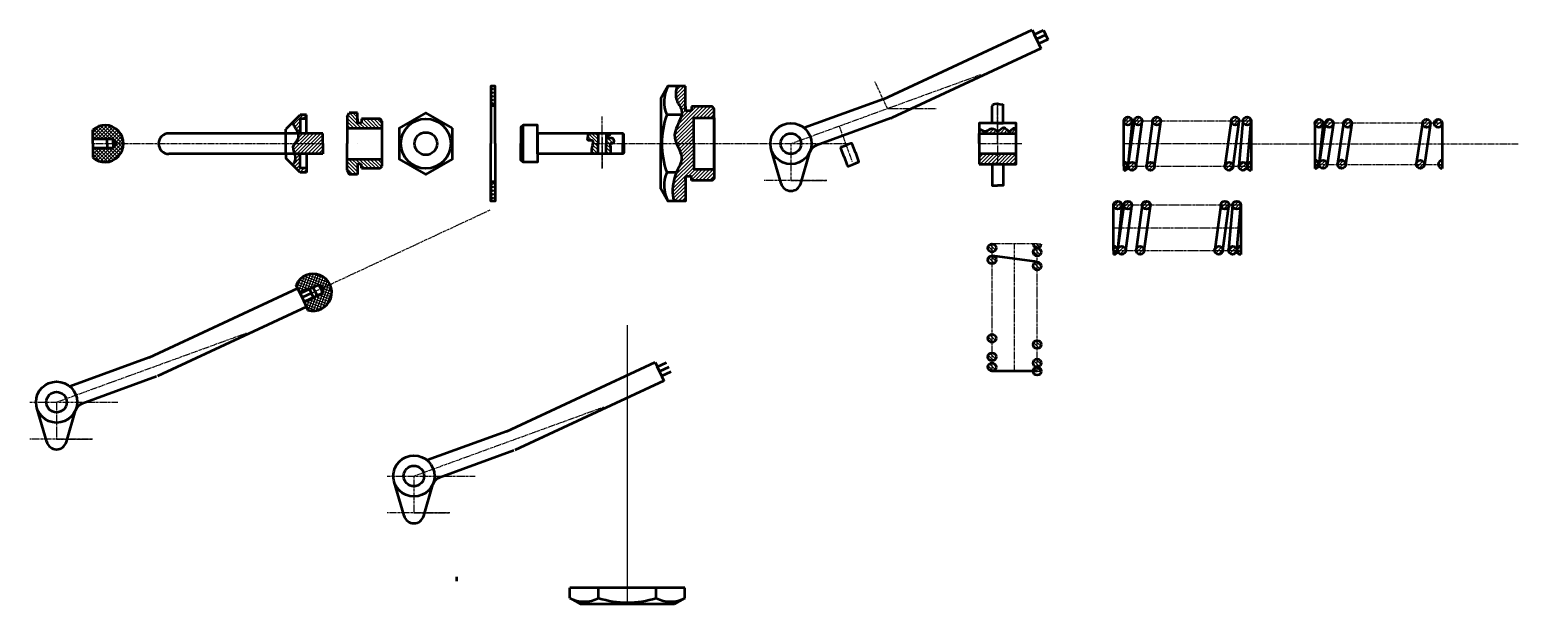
# Model space of a CAD drawing. Header units: inches. Extents: x 67 to 110576, y -3 to 1572927.
# Drawn here: x 55002 to 55727, y 786298 to 786578 of the extents above; entities that cross this region are included whole.
import ezdxf

# ---------------------------------------------------------------- set-up
doc = ezdxf.new("R2010")
doc.units = ezdxf.units.IN
doc.header["$MEASUREMENT"] = 0
doc.linetypes.add('AM_ISO08W050', pattern=[18, 12, -1.5, 3, -1.5])
doc.linetypes.add('CENTER', pattern=[2, 1.25, -0.25, 0.25, -0.25])
for name, color, linetype, lineweight in [('AM_7', 142, 'AM_ISO08W050', 25), ('粗·实线', 7, 'Continuous', 50), ('粗实线', 250, 'Continuous', 50)]:
    doc.layers.add(name, color=color, linetype=linetype, lineweight=lineweight)
doc.layers.add('点画线', color=180, linetype='CENTER')
doc.layers.add('细实线', color=7, linetype='Continuous')

msp = doc.modelspace()

# ---------------------------------------------------------------- hatches: boundary and pattern name
at = {"layer": '细实线', "transparency": 33554651}
h = msp.add_hatch(dxfattribs=at)
h.set_pattern_fill('ANSI37', color=256, scale=10, angle=90)
h.set_pattern_definition([(135, (54526.1987, 786280.5672), (-0.8838835, -0.8838835), []), (225, (54526.1987, 786280.5672), (0.8838835, -0.8838835), [])])
h.paths.add_polyline_path([(55228.9087, 786504.192), (55226.9087, 786504.192), (55226.9087, 786494.692), (55228.9087, 786494.692)])
h.paths.add_polyline_path([(55228.9087, 786550.692), (55226.9087, 786550.692), (55226.9087, 786541.192), (55228.9087, 786541.192)])
at = {"layer": '细实线'}
h = msp.add_hatch(dxfattribs=at)
h.set_pattern_fill('ANSI31', color=256, scale=10)
edge = h.paths.add_edge_path()
edge.add_line((55335.6047, 786539.692), (55334.6047, 786540.692))
edge.add_line((55334.6047, 786540.692), (55324.6047, 786540.692))
edge.add_line((55324.6047, 786540.692), (55324.6047, 786538.692))
edge.add_line((55324.6047, 786538.692), (55322.3547, 786538.692))
edge.add_line((55322.3547, 786538.692), (55321.6047, 786538.692))
edge.add_line((55321.6047, 786538.692), (55321.6047, 786540.692))
edge.add_line((55321.6047, 786540.692), (55321.6047, 786543.692))
edge.add_line((55321.6047, 786543.692), (55321.6047, 786550.692))
edge.add_line((55321.6047, 786550.692), (55317.3367, 786550.692))
edge.add_spline(control_points=[(55317.3367, 786550.692), (55316.9497, 786548.353), (55316.2527, 786544.1403), (55319.95, 786539.9014), (55319.8822, 786537.4703), (55319.7298, 786536.692)], knot_values=[0, 0, 0, 0, 6.8030782, 12.25264253, 14.76058991, 14.76058991, 14.76058991, 14.76058991], degree=3, periodic=0)
edge.add_spline(control_points=[(55319.7298, 786536.692), (55319.1206, 786533.581), (55315.276, 786528.8797), (55316.7128, 786524.0857), (55317.2766, 786522.692)], knot_values=[14.76058991, 14.76058991, 14.76058991, 14.76058991, 24.7845476, 29.01883773, 29.01883773, 29.01883773, 29.01883773], degree=3, periodic=0)
edge.add_line((55317.2766, 786522.692), (55321.6047, 786522.692))
edge.add_line((55321.6047, 786522.692), (55325.6047, 786522.692))
edge.add_line((55325.6047, 786522.692), (55325.6047, 786535.192))
edge.add_line((55325.6047, 786535.192), (55335.6047, 786535.192))
edge.add_line((55335.6047, 786535.192), (55335.6047, 786539.692))
edge = h.paths.add_edge_path()
edge.add_line((55325.6047, 786522.692), (55321.6047, 786522.692))
edge.add_line((55321.6047, 786522.692), (55317.2766, 786522.692))
edge.add_spline(control_points=[(55317.2766, 786522.692), (55318.2211, 786520.3572), (55321.1525, 786515.3939), (55318.4451, 786511.7088), (55317.1719, 786508.692)], knot_values=[29.01883773, 29.01883773, 29.01883773, 29.01883773, 36.111992, 44.65934261, 44.65934261, 44.65934261, 44.65934261], degree=3, periodic=0)
edge.add_spline(control_points=[(55317.1719, 786508.692), (55316.7639, 786507.7252), (55315.0843, 786503.0802), (55314.9773, 786495.6341), (55316.4047, 786494.692)], knot_values=[44.65934261, 44.65934261, 44.65934261, 44.65934261, 47.39830751, 56.55261833, 56.55261833, 56.55261833, 56.55261833], degree=3, periodic=0)
edge.add_line((55316.4047, 786494.692), (55321.6047, 786494.692))
edge.add_line((55321.6047, 786494.692), (55321.6047, 786506.692))
edge.add_line((55321.6047, 786506.692), (55324.6047, 786506.692))
edge.add_line((55324.6047, 786506.692), (55324.6047, 786504.692))
edge.add_line((55324.6047, 786504.692), (55334.6047, 786504.692))
edge.add_line((55334.6047, 786504.692), (55335.6047, 786505.692))
edge.add_line((55335.6047, 786505.692), (55335.6047, 786510.192))
edge.add_line((55335.6047, 786510.192), (55325.6047, 786510.192))
edge.add_line((55325.6047, 786510.192), (55325.6047, 786522.692))
h = msp.add_hatch(dxfattribs=at)
h.set_pattern_fill('ANSI37', color=256, scale=10)
h.paths.add_polyline_path([(55039.1444, 786531.692, 0.18511819), (55033.1279, 786529.3854), (55033.1382, 786525.192), (55039.1444, 786525.192)])
h.paths.add_polyline_path([(55039.1444, 786525.192), (55033.1382, 786525.192), (55033.1389, 786524.907), (55039.1444, 786524.907)])
h.paths.add_polyline_path([(55040.1444, 786525.192), (55039.1444, 786525.192), (55039.1444, 786524.907), (55040.1444, 786524.907)], flags=17)
h.paths.add_polyline_path([(55039.1444, 786531.692), (55039.1444, 786525.192), (55040.1444, 786525.192), (55040.1444, 786524.907), (55043.1444, 786524.907), (55044.4232, 786522.692), (55048.1444, 786522.692, 0.41421356)])
h.paths.add_polyline_path([(55048.1444, 786522.692), (55044.4232, 786522.692), (55043.1444, 786520.477), (55040.1444, 786520.477), (55040.1444, 786520.192), (55039.1444, 786520.192), (55039.1444, 786513.692, 0.41421356)])
h.paths.add_polyline_path([(55039.1444, 786520.477), (55033.1324, 786520.477), (55033.1308, 786520.192), (55039.1444, 786520.192)])
h.paths.add_polyline_path([(55040.1444, 786520.477), (55039.1444, 786520.477), (55039.1444, 786520.192), (55040.1444, 786520.192)], flags=17)
h.paths.add_polyline_path([(55039.1444, 786520.192), (55033.1308, 786520.192), (55033.1082, 786516.0163, 0.18588194), (55039.1444, 786513.692)])
h = msp.add_hatch(dxfattribs=at)
h.set_pattern_fill('ANSI31', color=256, scale=10)
edge = h.paths.add_edge_path()
edge.add_line((55145.1557, 786527.692), (55133.1501, 786527.692))
edge.add_spline(control_points=[(55133.1501, 786527.692), (55133.3733, 786526.986), (55133.5162, 786525.2846), (55132.0442, 786523.6904), (55131.4083, 786522.692)], knot_values=[10.97700843, 10.97700843, 10.97700843, 10.97700843, 13.24422875, 16.6665404, 16.6665404, 16.6665404, 16.6665404], degree=3, periodic=0)
edge.add_line((55131.4083, 786522.692), (55134.1557, 786522.692))
edge.add_line((55134.1557, 786522.692), (55145.1557, 786522.692))
edge.add_line((55145.1557, 786522.692), (55145.1557, 786527.692))
edge = h.paths.add_edge_path()
edge.add_line((55145.1557, 786522.692), (55134.1557, 786522.692))
edge.add_line((55134.1557, 786522.692), (55131.4083, 786522.692))
edge.add_spline(control_points=[(55131.4083, 786522.692), (55131.0898, 786522.192), (55130.3032, 786520.6246), (55131.097, 786518.8707), (55131.491, 786517.692)], knot_values=[5.70903276, 5.70903276, 5.70903276, 5.70903276, 7.4227327, 10.97700843, 10.97700843, 10.97700843, 10.97700843], degree=3, periodic=0)
edge.add_line((55131.491, 786517.692), (55145.1557, 786517.692))
edge.add_line((55145.1557, 786517.692), (55145.1557, 786522.692))
edge = h.paths.add_edge_path()
edge.add_line((55134.1557, 786534.692), (55137.1557, 786534.692))
edge.add_line((55137.1557, 786534.692), (55137.1557, 786536.692))
edge.add_line((55137.1557, 786536.692), (55134.1557, 786536.692))
edge.add_line((55134.1557, 786536.692), (55130.7284, 786533.3233))
edge.add_spline(control_points=[(55130.7284, 786533.3233), (55130.2887, 786532.6899), (55131.7327, 786530.5141), (55132.8575, 786528.6145), (55133.1485, 786527.6971)], knot_values=[16.67207889, 16.67207889, 16.67207889, 16.67207889, 19.52769209, 22.47323807, 22.47323807, 22.47323807, 22.47323807], degree=3, periodic=0)
edge.add_line((55133.1485, 786527.6971), (55134.1557, 786527.6958))
edge.add_line((55134.1557, 786527.6958), (55134.1557, 786534.692))
edge = h.paths.add_edge_path()
edge.add_line((55134.1557, 786517.692), (55131.491, 786517.692))
edge.add_spline(control_points=[(55131.491, 786517.692), (55131.6937, 786517.0858), (55132.2098, 786515.1961), (55131.2186, 786513.437), (55130.5448, 786512.2411)], knot_values=[0, 0, 0, 0, 1.82784704, 5.70903276, 5.70903276, 5.70903276, 5.70903276], degree=3, periodic=0)
edge.add_line((55130.5448, 786512.2411), (55134.1557, 786508.692))
edge.add_line((55134.1557, 786508.692), (55137.1557, 786508.692))
edge.add_line((55137.1557, 786508.692), (55137.1557, 786510.692))
edge.add_line((55137.1557, 786510.692), (55134.1557, 786510.692))
edge.add_line((55134.1557, 786510.692), (55134.1557, 786517.692))
at = {"layer": '细实线', "transparency": 33554651}
h = msp.add_hatch(dxfattribs=at)
h.set_pattern_fill('ANSI31', color=256, scale=10, angle=90)
h.paths.add_polyline_path([(55162.0148, 786512.7016), (55164.0148, 786512.7016), (55164.0148, 786510.7016), (55173.0148, 786510.7016), (55174.0148, 786511.7016), (55174.0148, 786515.2072), (55157.0148, 786515.2072), (55157.0148, 786509.7072), (55158.0148, 786507.7072), (55162.0148, 786507.7072)])
h.paths.add_polyline_path([(55174.0148, 786533.692), (55173.0148, 786534.692), (55164.0148, 786534.692), (55164.0148, 786532.692), (55162.0148, 786532.692), (55162.0148, 786534.692), (55162.0148, 786537.692), (55158.0148, 786537.692), (55157.0148, 786535.692), (55157.0148, 786530.1768), (55174.0148, 786530.1768)])
at = {"layer": '细实线'}
h = msp.add_hatch(dxfattribs=at)
h.set_pattern_fill('ANSI31', color=256, scale=10)
edge = h.paths.add_edge_path()
edge.add_spline(control_points=[(55473.5306, 786528.9895), (55472.6114, 786529.0467), (55470.7227, 786531.1191), (55467.9855, 786527.8484), (55465.8012, 786529.1839), (55464.5306, 786529.9608)], knot_values=[0, 0, 0, 0, 2.9814252, 5.7685836, 9.64476428, 9.64476428, 9.64476428, 9.64476428], degree=3, periodic=0)
edge.add_line((55464.5306, 786529.9608), (55464.5306, 786527.692))
edge.add_line((55464.5306, 786527.692), (55473.5306, 786527.692))
edge.add_line((55473.5306, 786527.692), (55473.5306, 786528.9895))
edge = h.paths.add_edge_path()
edge.add_spline(control_points=[(55482.5306, 786530.0621), (55482.1357, 786530.3135), (55480.6975, 786530.264), (55479.112, 786527.4608), (55476.5604, 786532.2178), (55474.6695, 786529.0196), (55473.6098, 786528.9846), (55473.5306, 786528.9895)], knot_values=[9.64476428, 9.64476428, 9.64476428, 9.64476428, 11.06098708, 13.31075441, 16.59881891, 19.79757924, 20.05427919, 20.05427919, 20.05427919, 20.05427919], degree=3, periodic=0)
edge.add_line((55473.5306, 786528.9895), (55473.5306, 786527.692))
edge.add_line((55473.5306, 786527.692), (55482.5306, 786527.692))
edge.add_line((55482.5306, 786527.692), (55482.5306, 786530.0621))
h.paths.add_polyline_path([(55473.5306, 786517.692), (55464.5306, 786517.692), (55464.5306, 786512.692), (55473.5306, 786512.692)])
h.paths.add_polyline_path([(55482.5306, 786517.692), (55473.5306, 786517.692), (55473.5306, 786512.692), (55476.1812, 786512.692), (55482.5306, 786512.692)])
h = msp.add_hatch(dxfattribs=at)
h.set_pattern_fill('ANSI31', color=256, scale=10)
edge = h.paths.add_edge_path()
edge.add_spline(control_points=[(55473.5306, 786528.9895), (55472.6114, 786529.0467), (55470.7227, 786531.1191), (55467.9855, 786527.8484), (55465.8012, 786529.1839), (55464.5306, 786529.9608)], knot_values=[0, 0, 0, 0, 2.9814252, 5.7685836, 9.64476428, 9.64476428, 9.64476428, 9.64476428], degree=3, periodic=0)
edge.add_line((55464.5306, 786529.9608), (55464.5306, 786527.692))
edge.add_line((55464.5306, 786527.692), (55473.5306, 786527.692))
edge.add_line((55473.5306, 786527.692), (55473.5306, 786528.9895))
edge = h.paths.add_edge_path()
edge.add_spline(control_points=[(55482.5306, 786530.0621), (55482.1357, 786530.3135), (55480.6975, 786530.264), (55479.112, 786527.4608), (55476.5604, 786532.2178), (55474.6695, 786529.0196), (55473.6098, 786528.9846), (55473.5306, 786528.9895)], knot_values=[9.64476428, 9.64476428, 9.64476428, 9.64476428, 11.06098708, 13.31075441, 16.59881891, 19.79757924, 20.05427919, 20.05427919, 20.05427919, 20.05427919], degree=3, periodic=0)
edge.add_line((55473.5306, 786528.9895), (55473.5306, 786527.692))
edge.add_line((55473.5306, 786527.692), (55482.5306, 786527.692))
edge.add_line((55482.5306, 786527.692), (55482.5306, 786530.0621))
h.paths.add_polyline_path([(55482.5306, 786517.692), (55473.5306, 786517.692), (55473.5306, 786512.692), (55482.5306, 786512.692)])
h.paths.add_polyline_path([(55473.5306, 786517.692), (55464.5306, 786517.692), (55464.5306, 786512.692), (55473.5306, 786512.692)])
h = msp.add_hatch(dxfattribs=at)
h.set_pattern_fill('ANSI31', color=256, scale=10)
h.paths.add_polyline_path([(55534.9266, 786533.692), (55538.9266, 786533.692, 1)])
h.paths.add_polyline_path([(55538.8941, 786533.3328), (55538.9266, 786533.692), (55534.9266, 786533.692, 0.91355287)])
h.paths.add_polyline_path([(55539.9266, 786533.692), (55543.9266, 786533.692, 1)])
h.paths.add_polyline_path([(55543.9266, 786533.692), (55539.9266, 786533.692, 1)])
h.paths.add_polyline_path([(55534.9266, 786513.692), (55534.9266, 786511.692), (55536.9266, 786511.692, 0.41421356)])
h.paths.add_polyline_path([(55536.9266, 786511.692), (55534.9266, 786511.692), (55534.9266, 786509.692, 0.41421356)])
h.paths.add_polyline_path([(55536.9674, 786512.0512), (55536.9348, 786511.692), (55540.9348, 786511.692, 0.91355287)])
h.paths.add_polyline_path([(55540.9348, 786511.692), (55536.9348, 786511.692, 1)])
h.paths.add_polyline_path([(55545.9348, 786511.692), (55549.9348, 786511.692, 1)])
h.paths.add_polyline_path([(55549.9348, 786511.692), (55545.9348, 786511.692, 1)])
h.paths.add_polyline_path([(55552.9266, 786533.692), (55548.9266, 786533.692, 1)])
h.paths.add_polyline_path([(55548.9266, 786533.692), (55552.9266, 786533.692, 1)])
h.paths.add_polyline_path([(55587.1503, 786533.692), (55591.1503, 786533.692, 1)])
h.paths.add_polyline_path([(55591.1503, 786533.692), (55587.1503, 786533.692, 1)])
h.paths.add_polyline_path([(55584.1585, 786511.692), (55588.1585, 786511.692, 1)])
h.paths.add_polyline_path([(55588.1585, 786511.692), (55584.1585, 786511.692, 1)])
h.paths.add_polyline_path([(55594.9266, 786511.692), (55590.9266, 786511.692, 1)])
h.paths.add_polyline_path([(55590.9266, 786511.692), (55594.9266, 786511.692, 1)])
h.paths.add_polyline_path([(55596.9266, 786511.692), (55594.9266, 786511.692, 0.41421356), (55596.9266, 786509.692)])
h.paths.add_polyline_path([(55596.9266, 786513.692, 0.36183793), (55594.9597, 786512.0541), (55594.9266, 786511.692), (55596.9266, 786511.692)])
h.paths.add_polyline_path([(55596.9266, 786533.692), (55592.9266, 786533.692, 1)])
h.paths.add_polyline_path([(55592.9266, 786533.692), (55596.9266, 786533.692, 1)])
h = msp.add_hatch(dxfattribs=at)
h.set_pattern_fill('ANSI31', color=256, scale=10)
h.paths.add_polyline_path([(55627.923, 786532.6011), (55631.923, 786532.6011, 1)])
h.paths.add_polyline_path([(55631.8837, 786532.2069), (55631.923, 786532.6011), (55627.923, 786532.6011, 0.9054324)])
h.paths.add_polyline_path([(55627.923, 786514.6011), (55627.923, 786512.6011), (55629.923, 786512.6011, 0.41421356)])
h.paths.add_polyline_path([(55629.923, 786512.6011), (55627.923, 786512.6011), (55627.923, 786510.6011, 0.41421356)])
h.paths.add_polyline_path([(55633.923, 786512.6011), (55629.9328, 786512.6011), (55629.9247, 786512.5188, 0.9796391)])
h.paths.add_polyline_path([(55629.98, 786513.0755), (55629.9328, 786512.6011), (55633.923, 786512.6011, 0.88688808)])
h.paths.add_polyline_path([(55632.923, 786532.6011), (55636.923, 786532.6011, 1)])
h.paths.add_polyline_path([(55636.8362, 786532.0184), (55636.923, 786532.6011), (55632.923, 786532.6011, 0.86212692)])
h.paths.add_polyline_path([(55641.923, 786532.6011), (55645.923, 786532.6011, 1)])
h.paths.add_polyline_path([(55645.8362, 786532.0184), (55645.923, 786532.6011), (55641.923, 786532.6011, 0.86212692)])
h.paths.add_polyline_path([(55638.923, 786512.6011), (55642.923, 786512.6011, 1)])
h.paths.add_polyline_path([(55642.923, 786512.6011), (55638.923, 786512.6011, 1)])
h.paths.add_polyline_path([(55677.2552, 786512.6011), (55681.2552, 786512.6011, 1)])
h.paths.add_polyline_path([(55681.2552, 786512.6011), (55677.2552, 786512.6011, 1)])
h.paths.add_polyline_path([(55680.2552, 786532.6011), (55684.2552, 786532.6011, 1)])
h.paths.add_polyline_path([(55684.1684, 786532.0184), (55684.2552, 786532.6011), (55680.2552, 786532.6011, 0.86212692)])
h.paths.add_polyline_path([(55685.923, 786532.6011), (55689.923, 786532.6011, 1)])
h.paths.add_polyline_path([(55689.923, 786532.6011), (55685.923, 786532.6011, 1)])
h.paths.add_polyline_path([(55689.923, 786514.6011, 0.41421356), (55687.923, 786512.6011), (55689.923, 786512.6011)])
h.paths.add_polyline_path([(55689.923, 786512.6011), (55687.923, 786512.6011, 0.41421356), (55689.923, 786510.6011)])
at = {"layer": '细实线', "transparency": 33554651}
h = msp.add_hatch(dxfattribs=at)
h.set_pattern_fill('ANSI31', color=256, scale=10, angle=90)
h.set_pattern_definition([(135, (54526.1987, 786280.5672), (-0.8838835, -0.8838835), [])])
edge = h.paths.add_edge_path()
edge.add_line((55279.0513, 786527.692), (55274.342, 786527.692))
edge.add_spline(control_points=[(55274.342, 786527.692), (55274.3281, 786526.5346), (55273.0801, 786523.5295), (55276.6841, 786524.7168), (55276.7203, 786523.4798), (55276.5922, 786522.692)], knot_values=[4.5907639, 4.5907639, 4.5907639, 4.5907639, 8.02116596, 9.8620475, 11.84088154, 11.84088154, 11.84088154, 11.84088154], degree=3, periodic=0)
edge.add_line((55276.5922, 786522.692), (55279.0513, 786522.692))
edge.add_line((55279.0513, 786522.692), (55279.0513, 786527.692))
edge = h.paths.add_edge_path()
edge.add_line((55279.0513, 786522.692), (55276.5922, 786522.692))
edge.add_spline(control_points=[(55276.5922, 786522.692), (55276.4896, 786522.0614), (55275.9193, 786519.9609), (55276.0786, 786518.5899), (55276.1829, 786517.692)], knot_values=[0, 0, 0, 0, 1.58390479, 4.5907639, 4.5907639, 4.5907639, 4.5907639], degree=3, periodic=0)
edge.add_line((55276.1829, 786517.692), (55279.0513, 786517.692))
edge.add_line((55279.0513, 786517.692), (55279.0513, 786522.692))
edge = h.paths.add_edge_path()
edge.add_spline(control_points=[(55285.2367, 786517.692), (55285.2206, 786518.3258), (55285.1911, 786519.4843), (55285.3799, 786520.883), (55284.9421, 786522.3604), (55285.0779, 786522.692)], knot_values=[0, 0, 0, 0, 1.84773842, 3.37764961, 4.82395782, 4.82395782, 4.82395782, 4.82395782], degree=3, periodic=0)
edge.add_line((55285.0779, 786522.692), (55283.0513, 786522.692))
edge.add_line((55283.0513, 786522.692), (55283.0513, 786517.692))
edge.add_line((55283.0513, 786517.692), (55285.2367, 786517.692))
edge = h.paths.add_edge_path()
edge.add_spline(control_points=[(55285.0779, 786522.692), (55285.1097, 786522.7696), (55285.3225, 786523.0057), (55287.0901, 786522.3213), (55286.9713, 786526.3097), (55283.1552, 786524.4683), (55284.3738, 786526.5545), (55285.0382, 786527.692)], knot_values=[4.82395782, 4.82395782, 4.82395782, 4.82395782, 5.16254248, 6.23985474, 8.64804281, 10.80266733, 13.38602693, 13.38602693, 13.38602693, 13.38602693], degree=3, periodic=0)
edge.add_line((55285.0382, 786527.692), (55283.0513, 786527.692))
edge.add_line((55283.0513, 786527.692), (55283.0513, 786522.692))
edge.add_line((55283.0513, 786522.692), (55285.0779, 786522.692))
at = {"layer": '细实线'}
h = msp.add_hatch(dxfattribs=at)
h.set_pattern_fill('ANSI31', color=256, scale=10)
h.set_pattern_definition([(45, (-5.0212, -40.95), (-0.8838834765, 0.8838834765), [])])
h.paths.add_polyline_path([(55529.9054, 786492.742), (55533.9054, 786492.742, 1)])
h.paths.add_polyline_path([(55533.8729, 786492.3828), (55533.9054, 786492.742), (55529.9054, 786492.742, 0.91355287)])
h.paths.add_polyline_path([(55534.9054, 786492.742), (55538.9054, 786492.742, 1)])
h.paths.add_polyline_path([(55538.9054, 786492.742), (55534.9054, 786492.742, 1)])
h.paths.add_polyline_path([(55529.9054, 786472.742), (55529.9054, 786470.742), (55531.9054, 786470.742, 0.41421356)])
h.paths.add_polyline_path([(55531.9054, 786470.742), (55529.9054, 786470.742), (55529.9054, 786468.742, 0.41421356)])
h.paths.add_polyline_path([(55531.9461, 786471.1012), (55531.9136, 786470.742), (55535.9136, 786470.742, 0.91355287)])
h.paths.add_polyline_path([(55535.9136, 786470.742), (55531.9136, 786470.742, 1)])
h.paths.add_polyline_path([(55540.9136, 786470.742), (55544.9136, 786470.742, 1)])
h.paths.add_polyline_path([(55544.9136, 786470.742), (55540.9136, 786470.742, 1)])
h.paths.add_polyline_path([(55547.9054, 786492.742), (55543.9054, 786492.742, 1)])
h.paths.add_polyline_path([(55543.9054, 786492.742), (55547.9054, 786492.742, 1)])
h.paths.add_polyline_path([(55582.129, 786492.742), (55586.129, 786492.742, 1)])
h.paths.add_polyline_path([(55586.129, 786492.742), (55582.129, 786492.742, 1)])
h.paths.add_polyline_path([(55579.1372, 786470.742), (55583.1372, 786470.742, 1)])
h.paths.add_polyline_path([(55583.1372, 786470.742), (55579.1372, 786470.742, 1)])
h.paths.add_polyline_path([(55589.9054, 786470.742), (55585.9054, 786470.742, 1)])
h.paths.add_polyline_path([(55585.9054, 786470.742), (55589.9054, 786470.742, 1)])
h.paths.add_polyline_path([(55591.9054, 786470.742), (55589.9054, 786470.742, 0.41421356), (55591.9054, 786468.742)])
h.paths.add_polyline_path([(55591.9054, 786472.742, 0.36183793), (55589.9385, 786471.1042), (55589.9054, 786470.742), (55591.9054, 786470.742)])
h.paths.add_polyline_path([(55591.9054, 786492.742), (55587.9054, 786492.742, 1)])
h.paths.add_polyline_path([(55587.9054, 786492.742), (55591.9054, 786492.742, 1)])
h = msp.add_hatch(dxfattribs=at)
h.set_pattern_fill('ANSI31', color=256, scale=10, angle=90)
h.set_pattern_definition([(135, (842004.4705, 730876.9842), (-0.8838834765, -0.8838834765), [])])
h.paths.add_polyline_path([(55470.7785, 786411.9109), (55470.7785, 786415.9109, 1)])
h.paths.add_polyline_path([(55471.1377, 786415.8784), (55470.7785, 786415.9109), (55470.7785, 786411.9109, 0.91355287)])
h.paths.add_polyline_path([(55470.7785, 786416.9109), (55470.7785, 786420.9109, 1)])
h.paths.add_polyline_path([(55470.7785, 786420.9109), (55470.7785, 786416.9109, 1)])
h.paths.add_polyline_path([(55490.7785, 786411.9109), (55492.7785, 786411.9109), (55492.7785, 786413.9109, 0.41421356)])
h.paths.add_polyline_path([(55492.7785, 786413.9109), (55492.7785, 786411.9109), (55494.7785, 786411.9109, 0.41421356)])
h.paths.add_polyline_path([(55492.4193, 786413.9516), (55492.7785, 786413.9191), (55492.7785, 786417.9191, 0.91355287)])
h.paths.add_polyline_path([(55492.7785, 786417.9191), (55492.7785, 786413.9191, 1)])
h.paths.add_polyline_path([(55492.7785, 786422.9191), (55492.7785, 786426.9191, 1)])
h.paths.add_polyline_path([(55492.7785, 786426.9191), (55492.7785, 786422.9191, 1)])
h.paths.add_polyline_path([(55470.7785, 786429.9109), (55470.7785, 786425.9109, 1)])
h.paths.add_polyline_path([(55470.7785, 786425.9109), (55470.7785, 786429.9109, 1)])
h.paths.add_polyline_path([(55470.7785, 786464.1345), (55470.7785, 786468.1345, 1)])
h.paths.add_polyline_path([(55470.7785, 786468.1345), (55470.7785, 786464.1345, 1)])
h.paths.add_polyline_path([(55492.7785, 786461.1427), (55492.7785, 786465.1427, 1)])
h.paths.add_polyline_path([(55492.7785, 786465.1427), (55492.7785, 786461.1427, 1)])
h.paths.add_polyline_path([(55492.7785, 786471.9109), (55492.7785, 786467.9109, 1)])
h.paths.add_polyline_path([(55492.7785, 786467.9109), (55492.7785, 786471.9109, 1)])
h.paths.add_polyline_path([(55492.7785, 786473.9109), (55492.7785, 786471.9109, 0.41421356), (55494.7785, 786473.9109)])
h.paths.add_polyline_path([(55490.7785, 786473.9109, 0.36183793), (55492.4164, 786471.9439), (55492.7785, 786471.9109), (55492.7785, 786473.9109)])
h.paths.add_polyline_path([(55470.7785, 786473.9109), (55470.7785, 786469.9109, 1)])
h.paths.add_polyline_path([(55470.7785, 786469.9109), (55470.7785, 786473.9109, 1)])
h = msp.add_hatch(dxfattribs=at)
h.set_pattern_fill('ANSI37', color=256, scale=10, angle=25)
h.set_pattern_definition([(70, (337656.9044, 50358.095), (-1.174615776, 0.4275251792), []), (160, (337656.9044, 50358.095), (-0.4275251792, -1.174615776), [])])
h.paths.add_polyline_path([(55136.653, 786458.4397, 0.18511819), (55132.1751, 786453.8066), (55133.9566, 786450.0104), (55139.4001, 786452.5487)])
h.paths.add_polyline_path([(55139.4001, 786452.5487), (55133.9566, 786450.0104), (55134.0777, 786449.7524), (55139.5205, 786452.2904)])
h.paths.add_polyline_path([(55140.3064, 786452.9713), (55139.4001, 786452.5487), (55139.5205, 786452.2904), (55140.4268, 786452.713)], flags=17)
h.paths.add_polyline_path([(55136.653, 786458.4397), (55139.4001, 786452.5487), (55140.3064, 786452.9713), (55140.4268, 786452.713), (55143.1457, 786453.9809), (55145.2409, 786452.5139), (55148.6134, 786454.0865, 0.41421356)])
h.paths.add_polyline_path([(55148.6134, 786454.0865), (55145.2409, 786452.5139), (55145.0179, 786449.966), (55142.299, 786448.6981), (55142.4195, 786448.4398), (55141.5132, 786448.0172), (55144.2602, 786442.1262, 0.41421356)])
h.paths.add_polyline_path([(55141.3927, 786448.2755), (55135.944, 786445.7347), (55136.063, 786445.4757), (55141.5132, 786448.0172)])
h.paths.add_polyline_path([(55142.299, 786448.6981), (55141.3927, 786448.2755), (55141.5132, 786448.0172), (55142.4195, 786448.4398)], flags=17)
h.paths.add_polyline_path([(55141.5132, 786448.0172), (55136.063, 786445.4757), (55137.8072, 786441.6817, 0.18588194), (55144.2602, 786442.1262)])

# ---------------------------------------------------------------- linework, layer by layer
at = {"layer": 'AM_7'}
for p, q in [((55293.3388, 786300.4355), (55293.3388, 786434.2618)), ((55293.3388, 786298.4355), (55293.3388, 786432.2618))]:
    msp.add_line(p, q, dxfattribs=at)
at = {"layer": '点画线'}
for p, q in [((55419.896, 786539.793), (55413.8067, 786552.8515)), ((55419.896, 786539.793), (55465.4296, 786556.3659)), ((55372.9114, 786522.692), (55419.896, 786539.793)), ((55419.896, 786539.793), (55443.8515, 786539.793)), ((55473.5306, 786522.692), (55473.5306, 786541.6201)), ((55473.5306, 786541.6201), (55473.5306, 786512.692)), ((55281.0513, 786510.6123), (55281.0513, 786536.1015)), ((55396.4037, 786531.2425), (55402.7046, 786513.9307)), ((55137.1557, 786527.692), (55127.1557, 786527.7049)), ((55281.0513, 786527.692), (55283.0513, 786527.692)), ((55281.0513, 786525.6277), (55281.0513, 786517.9551)), ((55283.0513, 786527.692), (55283.0513, 786527.692)), ((55033.1444, 786522.692), (55134.1557, 786522.692)), ((55134.1557, 786522.692), (55145.1557, 786522.692)), ((55276.1829, 786522.692), (55295.7871, 786522.692)), ((55281.0513, 786520.0194), (55281.0513, 786510.6123)), ((55281.0513, 786517.692), (55283.0513, 786517.692)), ((55283.0513, 786517.692), (55283.0513, 786517.692)), ((55295.7871, 786522.692), (55309.6047, 786522.692)), ((55309.6047, 786522.692), (55321.6047, 786522.692)), ((55309.6047, 786522.692), (55321.6047, 786522.692)), ((55321.6047, 786522.692), (55359.9558, 786522.692)), ((55335.6047, 786522.692), (55351.6047, 786522.692)), ((55359.9558, 786522.692), (55402.6615, 786522.692)), ((55372.9114, 786522.692), (55372.9114, 786504.692)), ((55464.5306, 786522.692), (55485.366, 786522.692)), ((55534.9266, 786522.692), (55584.4873, 786522.692)), ((55584.4873, 786522.692), (55596.9266, 786522.692)), ((55595.9225, 786522.6011), (55726.89, 786522.6011)), ((55534.9266, 786511.692), (55534.9266, 786509.692)), ((55596.9266, 786511.692), (55596.9266, 786509.692)), ((55390.4637, 786504.692), (55359.8728, 786504.692)), ((55372.9114, 786504.692), (55390.4637, 786504.692)), ((55135.0188, 786447.7472), (55226.5661, 786490.4365)), ((55529.9054, 786481.742), (55579.4661, 786481.742)), ((55579.4661, 786481.742), (55591.9054, 786481.742)), ((55481.7785, 786461.4716), (55481.7785, 786473.9109)), ((55492.7785, 786473.9109), (55494.7785, 786473.9109)), ((55529.9054, 786470.742), (55529.9054, 786468.742)), ((55591.9054, 786470.742), (55591.9054, 786468.742)), ((55481.7785, 786411.9109), (55481.7785, 786461.4716)), ((55062.5141, 786413.9378), (55108.0477, 786430.5107)), ((55015.5295, 786396.8368), (55062.5141, 786413.9378)), ((55492.7785, 786411.9109), (55494.7785, 786411.9109)), ((55002.5739, 786396.8368), (55045.2797, 786396.8368)), ((55015.5295, 786396.8368), (55015.5295, 786378.8368)), ((55236.4132, 786377.9601), (55281.9468, 786394.533)), ((55033.0818, 786378.8368), (55002.491, 786378.8368)), ((55015.5295, 786378.8368), (55033.0818, 786378.8368)), ((55189.4286, 786360.8591), (55236.4132, 786377.9601)), ((55176.473, 786360.8591), (55219.1788, 786360.8591)), ((55189.4286, 786360.8591), (55189.4286, 786342.8591)), ((55206.981, 786342.8591), (55176.3901, 786342.8591)), ((55189.4286, 786342.8591), (55206.981, 786342.8591))]:
    msp.add_line(p, q, dxfattribs=at)
for points in [[(55534.9266, 786511.692), (55596.9266, 786511.692), (55596.9266, 786533.692), (55534.9266, 786533.692)], [(55627.923, 786512.6011), (55689.923, 786512.6011), (55689.923, 786532.6011), (55627.923, 786532.6011)], [(55529.9054, 786470.742), (55591.9054, 786470.742), (55591.9054, 786492.742), (55529.9054, 786492.742)], [(55492.7785, 786411.9109), (55492.7785, 786473.9109), (55470.7785, 786473.9109), (55470.7785, 786411.9109)]]:
    msp.add_lwpolyline(points, close=True, dxfattribs=at)
at = {"layer": '粗·实线'}
for p, q in [((55417.9801, 786544.4165), (55490.2875, 786578.134)), ((55490.2875, 786578.134), (55492.4006, 786573.6024)), ((55491.3441, 786575.8682), (55495.8756, 786577.9813)), ((55492.4006, 786573.6024), (55491.3441, 786575.8682)), ((55496.9321, 786575.7155), (55492.4006, 786573.6024)), ((55495.8756, 786577.9813), (55497.9887, 786573.4498)), ((55494.5137, 786569.0709), (55422.0091, 786535.2614)), ((55492.4006, 786573.6024), (55494.5137, 786569.0709)), ((55497.9887, 786573.4498), (55493.4572, 786571.3367)), ((55321.6047, 786538.692), (55321.6047, 786550.692)), ((55226.9087, 786541.192), (55228.9087, 786541.192)), ((55321.6047, 786538.692), (55321.6047, 786543.692)), ((55323.1047, 786538.692), (55321.6047, 786538.692)), ((55324.6047, 786538.692), (55322.3547, 786538.692)), ((55323.1047, 786538.692), (55323.1047, 786538.692)), ((55324.6047, 786540.692), (55324.6047, 786540.692)), ((55324.6047, 786540.692), (55324.6047, 786538.692)), ((55417.9801, 786544.4165), (55379.3393, 786530.3524)), ((55127.3011, 786529.9546), (55134.1557, 786536.692)), ((55137.1557, 786536.692), (55134.1557, 786536.692)), ((55134.1557, 786534.692), (55134.1557, 786527.692)), ((55137.1557, 786534.692), (55134.1557, 786534.692)), ((55137.1557, 786527.692), (55137.1557, 786536.692)), ((55157.0148, 786535.692), (55158.0148, 786537.692)), ((55157.0148, 786535.692), (55157.0148, 786522.692)), ((55162.0148, 786537.692), (55158.0148, 786537.692)), ((55162.0148, 786532.692), (55162.0148, 786537.692)), ((55162.0148, 786534.692), (55162.0148, 786532.692)), ((55164.0148, 786532.692), (55162.0148, 786532.692)), ((55173.0148, 786534.692), (55164.0148, 786534.692)), ((55164.0148, 786534.692), (55164.0148, 786534.692)), ((55164.0148, 786534.692), (55164.0148, 786532.692)), ((55164.0148, 786532.692), (55164.0148, 786532.692)), ((55174.0148, 786533.692), (55173.0148, 786534.692)), ((55174.0148, 786522.692), (55174.0148, 786533.692)), ((55242.5513, 786513.692), (55242.5513, 786531.692)), ((55421.5973, 786535.0913), (55385.2133, 786521.8486)), ((55421.5973, 786535.0913), (55422.0091, 786535.2614)), ((55534.9266, 786511.692), (55534.9266, 786533.692)), ((55538.9266, 786533.692), (55536.9185, 786511.5116)), ((55539.9266, 786533.692), (55536.9533, 786511.9631)), ((55540.9348, 786511.692), (55543.9082, 786533.4208)), ((55548.9266, 786533.692), (55545.9533, 786511.9631)), ((55549.9348, 786511.692), (55552.9082, 786533.4208)), ((55587.1503, 786533.692), (55584.1769, 786511.9631)), ((55588.1585, 786511.692), (55591.1318, 786533.4208)), ((55592.9266, 786533.692), (55590.9349, 786511.8738)), ((55594.9266, 786511.692), (55596.9184, 786533.5102)), ((55596.9266, 786533.692), (55596.9266, 786509.692)), ((55627.923, 786532.6011), (55627.923, 786510.6011)), ((55631.923, 786532.6011), (55629.9131, 786512.403)), ((55629.923, 786532.6011), (55629.923, 786532.6011)), ((55632.923, 786532.6011), (55629.9454, 786512.8999)), ((55636.923, 786532.6011), (55633.9012, 786512.3065)), ((55641.923, 786532.6011), (55638.9454, 786512.8999)), ((55645.923, 786532.6011), (55642.9012, 786512.3065)), ((55680.2552, 786532.6011), (55677.2776, 786512.8999)), ((55684.2552, 786532.6011), (55681.2333, 786512.3065)), ((55689.923, 786532.6011), (55689.923, 786512.6011)), ((55033.1444, 786522.692), (55033.1279, 786529.3854)), ((55043.1444, 786524.907), (55033.1444, 786524.907)), ((55040.1444, 786522.692), (55040.1444, 786525.192)), ((55043.1444, 786522.692), (55043.1444, 786524.907)), ((55043.1444, 786524.907), (55044.4232, 786522.692)), ((55145.1557, 786527.692), (55070.1772, 786527.692)), ((55127.3011, 786529.9546), (55127.1557, 786529.8092)), ((55127.1557, 786517.692), (55127.1557, 786529.8092)), ((55127.2428, 786527.7048), (55127.2424, 786527.692)), ((55145.1557, 786522.692), (55145.1557, 786527.692)), ((55157.0148, 786530.1768), (55174.0148, 786530.1768)), ((55279.0513, 786527.692), (55279.0513, 786522.692)), ((55291.0513, 786527.692), (55281.0513, 786527.692)), ((55281.0513, 786527.692), (55281.0513, 786527.692)), ((55283.0513, 786527.692), (55283.0513, 786522.692)), ((55291.0513, 786527.692), (55291.0513, 786522.692)), ((55464.5306, 786522.692), (55464.5306, 786527.692)), ((55464.5306, 786527.692), (55482.5306, 786527.692)), ((55033.1444, 786522.692), (55033.1082, 786516.0163)), ((55043.1444, 786520.477), (55033.1444, 786520.477)), ((55040.1444, 786522.692), (55040.1444, 786520.192)), ((55043.1444, 786522.692), (55043.1444, 786520.477)), ((55044.4232, 786522.692), (55043.1444, 786520.477)), ((55145.1557, 786517.692), (55070.1772, 786517.692)), ((55137.1557, 786517.692), (55127.1557, 786517.692)), ((55127.1557, 786517.692), (55127.1557, 786515.5722)), ((55134.1557, 786510.692), (55134.1557, 786517.692)), ((55137.1557, 786522.692), (55137.1557, 786522.692)), ((55137.1557, 786517.692), (55137.1557, 786508.692)), ((55137.1557, 786517.692), (55137.1557, 786508.692)), ((55137.1557, 786517.692), (55137.1557, 786510.692)), ((55137.1557, 786517.692), (55137.1557, 786510.692)), ((55145.1557, 786522.692), (55145.1557, 786517.692)), ((55157.0148, 786509.7072), (55157.0148, 786522.7072)), ((55162.0148, 786522.7072), (55162.0148, 786522.692)), ((55174.0148, 786511.7016), (55174.0148, 786522.7016)), ((55279.0513, 786517.692), (55279.0513, 786522.692)), ((55291.0513, 786517.692), (55281.0513, 786517.692)), ((55281.0513, 786517.692), (55281.0513, 786517.692)), ((55283.0513, 786517.692), (55283.0513, 786522.692)), ((55291.0513, 786517.692), (55291.0513, 786522.692)), ((55464.5306, 786522.692), (55464.5306, 786522.692)), ((55482.5306, 786517.692), (55464.5306, 786517.692)), ((55134.1557, 786508.692), (55127.1557, 786515.5722)), ((55137.1557, 786510.692), (55134.1557, 786510.692)), ((55157.0148, 786515.2072), (55174.0148, 786515.2072)), ((55157.0148, 786509.7072), (55158.0148, 786507.7072)), ((55162.0148, 786512.7016), (55162.0148, 786507.7072)), ((55162.0148, 786512.7016), (55162.0148, 786510.7016)), ((55164.0148, 786512.7016), (55162.0148, 786512.7016)), ((55164.0148, 786510.7016), (55164.0148, 786512.7016)), ((55164.0148, 786510.7016), (55173.0148, 786510.7016)), ((55164.0148, 786510.7016), (55164.0148, 786510.7016)), ((55173.0148, 786510.7016), (55174.0148, 786511.7016)), ((55534.9266, 786511.692), (55534.9266, 786509.692)), ((55629.923, 786512.6011), (55629.9328, 786512.6011)), ((55631.923, 786512.6011), (55631.923, 786512.6011)), ((55633.923, 786512.6011), (55633.945, 786512.6011)), ((55640.923, 786512.6011), (55640.923, 786512.6011)), ((55689.923, 786512.6011), (55689.923, 786512.6011)), ((55689.923, 786512.6011), (55689.923, 786510.6011)), ((55137.1557, 786508.692), (55134.1557, 786508.692)), ((55162.0148, 786507.7072), (55158.0148, 786507.7072)), ((55226.9087, 786504.192), (55228.9087, 786504.192)), ((55324.6047, 786506.692), (55321.6047, 786506.692)), ((55324.6047, 786504.692), (55324.6047, 786506.692)), ((55324.6047, 786504.692), (55324.6047, 786504.692)), ((55529.9054, 786470.742), (55529.9054, 786492.742)), ((55533.9054, 786492.742), (55531.8973, 786470.5617)), ((55534.9054, 786492.742), (55531.9321, 786471.0132)), ((55535.9136, 786470.742), (55538.8869, 786492.4709)), ((55543.9054, 786492.742), (55540.9321, 786471.0132)), ((55544.9136, 786470.742), (55547.8869, 786492.4709)), ((55582.129, 786492.742), (55579.1557, 786471.0132)), ((55583.1372, 786470.742), (55586.1106, 786492.4709)), ((55587.9054, 786492.742), (55585.9137, 786470.9238)), ((55589.9054, 786470.742), (55591.8971, 786492.5602)), ((55591.9054, 786492.742), (55591.9054, 786468.742)), ((55492.7785, 786465.1427), (55471.0497, 786468.116)), ((55529.9054, 786470.742), (55529.9054, 786468.742)), ((55060.5983, 786418.5613), (55132.9057, 786452.2788)), ((55135.0188, 786447.7472), (55132.1751, 786453.8066)), ((55132.9057, 786452.2788), (55135.0188, 786447.7472)), ((55133.9622, 786450.013), (55138.4938, 786452.1261)), ((55143.1457, 786453.9809), (55134.0827, 786449.7547)), ((55138.4938, 786452.1261), (55140.6068, 786447.5946)), ((55141.3629, 786450.7056), (55140.3064, 786452.9713)), ((55144.0818, 786451.9734), (55143.1457, 786453.9809)), ((55143.1457, 786453.9809), (55145.2409, 786452.5139)), ((55144.0818, 786451.9734), (55145.0179, 786449.966)), ((55145.2409, 786452.5139), (55145.0179, 786449.966)), ((55135.0188, 786447.7472), (55133.9622, 786450.013)), ((55139.5503, 786449.8603), (55135.0188, 786447.7472)), ((55135.0188, 786447.7472), (55137.1319, 786443.2157)), ((55135.0188, 786447.7472), (55137.8072, 786441.6817)), ((55145.0179, 786449.966), (55135.9549, 786445.7398)), ((55140.6068, 786447.5946), (55136.0753, 786445.4815)), ((55141.3629, 786450.7056), (55142.4195, 786448.4398)), ((55137.1319, 786443.2157), (55064.6272, 786409.4062)), ((55060.5983, 786418.5613), (55021.9574, 786404.4972)), ((55234.4974, 786382.5836), (55306.8048, 786416.3011)), ((55306.8048, 786416.3011), (55308.9179, 786411.7696)), ((55307.8613, 786414.0353), (55312.3929, 786416.1484)), ((55064.2155, 786409.2361), (55027.8315, 786395.9934)), ((55308.9179, 786411.7696), (55307.8613, 786414.0353)), ((55313.4494, 786413.8827), (55308.9179, 786411.7696)), ((55308.9179, 786411.7696), (55311.031, 786407.238)), ((55314.506, 786411.6169), (55309.9744, 786409.5038)), ((55492.7785, 786411.9109), (55470.7785, 786411.9109)), ((55311.031, 786407.238), (55238.5263, 786373.4286)), ((55234.4974, 786382.5836), (55195.8565, 786368.5195)), ((55238.1146, 786373.2585), (55201.7306, 786360.0158)), ((55210.4087, 786309.7221), (55210.4087, 786311.7221))]:
    msp.add_line(p, q, dxfattribs=at)
for points in [[(55228.9087, 786522.692), (55228.9087, 786550.692), (55226.9087, 786550.692), (55226.9087, 786522.692)], [(55321.6047, 786550.692), (55313.0688, 786550.692), (55309.6047, 786544.692), (55309.6047, 786522.692)], [(55321.6047, 786540.692), (55321.6047, 786538.692)], [(55335.6047, 786522.692), (55335.6047, 786539.692), (55334.6047, 786540.692), (55324.6047, 786540.692)], [(55473.5306, 786532.692), (55470.88, 786532.692), (55470.88, 786540.9961)], [(55473.5306, 786532.692), (55476.1812, 786532.692), (55476.1812, 786541.8895)], [(55249.5513, 786522.692), (55249.5513, 786531.692), (55242.5513, 786531.692), (55241.5513, 786530.692), (55241.5513, 786522.692)], [(55325.6047, 786522.692), (55325.6047, 786535.192), (55335.6047, 786535.192), (55335.6047, 786522.692)], [(55291.5513, 786522.692), (55291.5513, 786527.192), (55291.0513, 786527.692), (55249.5513, 786527.692), (55249.5513, 786522.692)], [(55228.9087, 786522.692), (55228.9087, 786494.692), (55226.9087, 786494.692), (55226.9087, 786522.692)], [(55249.5513, 786522.692), (55249.5513, 786513.692), (55242.5513, 786513.692), (55241.5513, 786514.692), (55241.5513, 786522.692)], [(55291.5513, 786522.692), (55291.5513, 786518.192), (55291.0513, 786517.692), (55249.5513, 786517.692), (55249.5513, 786522.692)], [(55321.6047, 786494.692), (55313.0688, 786494.692), (55309.6047, 786500.692), (55309.6047, 786522.692)], [(55309.6047, 786500.692), (55309.6047, 786522.692)], [(55335.6047, 786522.692), (55335.6047, 786505.692), (55334.6047, 786504.692), (55324.6047, 786504.692)], [(55325.6047, 786522.692), (55325.6047, 786510.192), (55335.6047, 786510.192), (55335.6047, 786522.692)], [(55473.5306, 786512.692), (55470.88, 786512.692), (55470.88, 786502.2863), (55473.5306, 786502.2863)], [(55473.5306, 786512.692), (55476.1812, 786512.692), (55476.1812, 786502.2863), (55473.5306, 786502.2863)], [(55321.6047, 786506.692), (55321.6047, 786494.692), (55313.0688, 786494.692)], [(55321.6047, 786504.692), (55321.6047, 786506.692)]]:
    msp.add_lwpolyline(points, dxfattribs=at)
msp.add_lwpolyline([(55208.2742, 786530.1975), (55195.2742, 786537.7031), (55182.2742, 786530.1975), (55182.2742, 786515.1864), (55195.2742, 786507.6809), (55208.2742, 786515.1864)], close=True, dxfattribs=at)
for centre, radius in [((55536.9266, 786533.692), 2), ((55541.9266, 786533.692), 2), ((55550.9266, 786533.692), 2), ((55589.1503, 786533.692), 2), ((55594.9266, 786533.692), 2), ((55629.923, 786532.6011), 2), ((55634.923, 786532.6011), 2), ((55643.923, 786532.6011), 2), ((55682.2552, 786532.6011), 2), ((55687.923, 786532.6011), 2), ((55195.2742, 786522.692), 5.5), ((55538.9348, 786511.692), 2), ((55547.9348, 786511.692), 2), ((55586.1585, 786511.692), 2), ((55592.9266, 786511.692), 2), ((55631.923, 786512.6011), 2), ((55640.923, 786512.6011), 2), ((55679.2552, 786512.6011), 2), ((55531.9054, 786492.742), 2), ((55536.9054, 786492.742), 2), ((55545.9054, 786492.742), 2), ((55584.129, 786492.742), 2), ((55589.9054, 786492.742), 2), ((55470.7785, 786471.9109), 2), ((55470.7785, 786466.1345), 2), ((55492.7785, 786469.9109), 2), ((55533.9136, 786470.742), 2), ((55542.9136, 786470.742), 2), ((55581.1372, 786470.742), 2), ((55587.9054, 786470.742), 2), ((55492.7785, 786463.1427), 2), ((55470.7785, 786427.9109), 2), ((55492.7785, 786424.9191), 2), ((55470.7785, 786418.9109), 2), ((55470.7785, 786413.9109), 2), ((55492.7785, 786415.9191), 2), ((55492.7785, 786411.9109), 2)]:
    msp.add_circle(centre, radius, dxfattribs=at)
for centre, radius, start, end in [((55327.1088, 786543.117), 15.9531, 151.6519405, 203.7498306), ((55039.1444, 786522.692), 9, 227.8797224, 131.9510637), ((55352.1047, 786522.692), 42, 160.5287794, 199.4712206), ((55070.1772, 786522.692), 5, 90, 270), ((55386.9234, 786517.1502), 5, 109.9999999, 163.8723798), ((55534.9266, 786511.692), 2, 270, 90), ((55596.9266, 786511.692), 2, 90, 270), ((55627.923, 786512.6011), 2, 270, 90), ((55640.923, 786512.6011), 2, 351.53102, 180), ((55689.923, 786512.6011), 2, 90, 270), ((55327.1088, 786502.2669), 15.9531, 156.2501694, 208.3480595), ((55492.7785, 786473.9109), 2, 180, 0), ((55529.9054, 786470.742), 2, 270, 90), ((55591.9054, 786470.742), 2, 90, 270), ((55140.4566, 786450.2829), 9, 252.8797224, 156.9510637), ((55029.5416, 786391.295), 5, 109.9999999, 163.8723798), ((55203.4407, 786355.3173), 5, 109.9999999, 163.8723798)]:
    msp.add_arc(centre, radius, start, end, dxfattribs=at)
for points, knots in [([(55317.3367, 786550.692), (55316.9497, 786548.353), (55316.2527, 786544.1403), (55322.4609, 786537.0226), (55312.6486, 786527.3923), (55322.6662, 786515.4617), (55315.1613, 786508.4315), (55314.9773, 786495.6341), (55316.4047, 786494.692)], [0, 0, 0, 0, 6.8030782, 12.25264253, 24.7845476, 36.111992, 47.39830751, 56.55261833, 56.55261833, 56.55261833, 56.55261833]), ([(55130.5448, 786512.2411), (55131.2186, 786513.437), (55132.8269, 786516.2913), (55129.1584, 786521.2622), (55134.5751, 786525.5823), (55132.2984, 786529.6617), (55130.2887, 786532.6899), (55130.7284, 786533.3233)], [0, 0, 0, 0, 3.88118572, 9.26330848, 14.39932007, 19.61762487, 22.47323807, 22.47323807, 22.47323807, 22.47323807]), ([(55276.1829, 786517.692), (55276.0786, 786518.5899), (55275.8507, 786520.5519), (55277.4715, 786524.9761), (55273.0801, 786523.5295), (55274.3281, 786526.5346), (55274.342, 786527.692)], [0, 0, 0, 0, 3.00685911, 6.56959794, 8.41047948, 11.84088154, 11.84088154, 11.84088154, 11.84088154]), ([(55464.5306, 786529.9608), (55465.8012, 786529.1839), (55467.9855, 786527.8484), (55470.7956, 786531.2062), (55473.8335, 786527.6056), (55476.5604, 786532.2178), (55479.112, 786527.4608), (55480.6975, 786530.264), (55482.1357, 786530.3135), (55482.5306, 786530.0621)], [0, 0, 0, 0, 3.87618068, 6.66333908, 9.90146423, 13.10022456, 16.38828906, 18.63805639, 20.05427919, 20.05427919, 20.05427919, 20.05427919])]:
    msp.add_open_spline(points, degree=3, knots=knots, dxfattribs=at)
msp.add_spline([(55285.2367, 786517.692), (55285.2367, 786519.5397), (55285.2367, 786521.0696), (55285.2367, 786522.8545), (55286.314, 786522.8545), (55286.314, 786525.2627), (55284.1594, 786525.2627), (55285.0382, 786527.692)], degree=3, dxfattribs=at)
at = {"layer": '粗实线'}
for p, q in [((55319.7298, 786536.692), (55312.5067, 786536.692)), ((55368.1081, 786503.3031), (55363.3049, 786519.9142)), ((55377.7146, 786503.3031), (55382.1202, 786518.5391)), ((55398.7855, 786516.291), (55397.2464, 786520.5196)), ((55397.5452, 786521.1604), (55399.9006, 786522.0177)), ((55398.7855, 786516.291), (55398.7855, 786516.291)), ((55398.7855, 786516.291), (55400.3246, 786512.0623)), ((55400.9654, 786511.7635), (55403.3208, 786512.6208)), ((55317.1719, 786508.692), (55312.5067, 786508.692)), ((55010.7263, 786377.4479), (55005.9231, 786394.059)), ((55020.3327, 786377.4479), (55024.7383, 786392.6839)), ((55184.6254, 786341.4702), (55179.8222, 786358.0813)), ((55194.2318, 786341.4702), (55198.6374, 786356.7062)), ((55293.3388, 786306.4355), (55265.3388, 786306.4355)), ((55265.3388, 786301.4355), (55265.3388, 786306.4355)), ((55279.3388, 786301.4355), (55279.3388, 786306.4355)), ((55321.3388, 786306.4355), (55293.3388, 786306.4355)), ((55307.3388, 786301.4355), (55307.3388, 786306.4355)), ((55321.3388, 786301.4355), (55321.3388, 786306.4355)), ((55265.3388, 786301.4355), (55270.5873, 786298.4355)), ((55321.3388, 786301.4355), (55316.0903, 786298.4355)), ((55293.3388, 786298.4355), (55270.5873, 786298.4355)), ((55316.0903, 786298.4355), (55293.3388, 786298.4355))]:
    msp.add_line(p, q, dxfattribs=at)
msp.add_lwpolyline([(55464.5306, 786512.692), (55482.5306, 786512.692), (55482.5306, 786532.692), (55464.5306, 786532.692)], close=True, dxfattribs=at)
for points in [[(55404.3003, 786518.2982), (55402.7612, 786522.5268, 0.41421356), (55402.1204, 786522.8257), (55399.765, 786521.9684)], [(55404.3003, 786518.2982), (55404.3003, 786518.2982), (55405.8394, 786514.0696, -0.41421356), (55405.5406, 786513.4287), (55403.1852, 786512.5714)]]:
    msp.add_lwpolyline(points, format="xyb", dxfattribs=at)
for points in [[(55401.4876, 786517.2745), (55401.4812, 786517.2721)], [(55401.4812, 786517.2721), (55401.4876, 786517.2745)], [(55401.4812, 786517.2721), (55401.4876, 786517.2745)]]:
    msp.add_lwpolyline(points, dxfattribs=at)
for centre, radius in [((55195.2742, 786522.692), 12.1227), ((55372.9114, 786522.692), 10), ((55372.9114, 786522.692), 5), ((55015.5295, 786396.8368), 10), ((55015.5295, 786396.8368), 5), ((55189.4286, 786360.8591), 10), ((55189.4286, 786360.8591), 5)]:
    msp.add_circle(centre, radius, dxfattribs=at)
for centre, radius, start, end in [((55397.7162, 786520.6906), 0.5, 110.0000002, 200.0000002), ((55400.7944, 786512.2334), 0.5, 200.0000001, 290.0000001), ((55372.9114, 786504.692), 5, 196.1276202, 343.8723798), ((55015.5295, 786378.8368), 5, 196.1276202, 343.8723798), ((55189.4286, 786342.8591), 5, 196.1276202, 343.8723798), ((55272.3388, 786314.7063), 15.0038, 242.189488, 297.810512), ((55293.3388, 786346.7617), 47.4391, 252.835545, 287.164455), ((55314.3388, 786314.7063), 15.0038, 242.189488, 297.810512)]:
    msp.add_arc(centre, radius, start, end, dxfattribs=at)
msp.add_open_spline([(55470.88, 786540.9961), (55471.2078, 786541.4884), (55472.2479, 786543.0503), (55475.935, 786541.2722), (55476.1812, 786541.8895)], degree=3, knots=[0, 0, 0, 0, 1.69260486, 5.37001357, 5.37001357, 5.37001357, 5.37001357], dxfattribs=at)
at = {"layer": '细实线'}
for p, q in [((55491.4645, 786575.6099), (55495.996, 786577.723)), ((55492.4006, 786573.6024), (55491.4645, 786575.6099)), ((55493.3367, 786571.595), (55497.8682, 786573.7081)), ((55470.88, 786532.692), (55470.88, 786540.9961)), ((55040.1444, 786525.192), (55033.1444, 786525.192)), ((55040.1444, 786520.192), (55033.1444, 786520.192)), ((55140.3064, 786452.9713), (55133.9622, 786450.013)), ((55134.0827, 786449.7547), (55138.6142, 786451.8678)), ((55135.0188, 786447.7472), (55134.0827, 786449.7547)), ((55135.9549, 786445.7398), (55140.4864, 786447.8529)), ((55142.4195, 786448.4398), (55136.0753, 786445.4815)), ((55307.9818, 786413.777), (55312.5133, 786415.8901)), ((55308.9179, 786411.7696), (55307.9818, 786413.777)), ((55309.854, 786409.7621), (55314.3855, 786411.8752))]:
    msp.add_line(p, q, dxfattribs=at)

doc.saveas('drawing.dxf')
